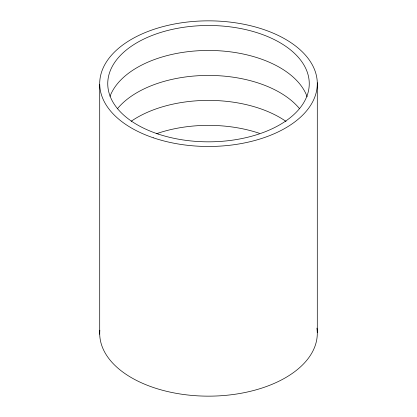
<?xml version="1.0" encoding="UTF-8"?>
<svg xmlns="http://www.w3.org/2000/svg" width="417" height="417" viewBox="0 0 417 417"><rect width="100%" height="100%" fill="white"/><g stroke="black" fill="none" stroke-linecap="round" stroke-linejoin="round"><path stroke-width="0.63" d="M317.29 82.785L317.29 332.464M99.71 84.536L99.71 334.215M110.02 96.337A100.758 58.171 0 0 1 208.891 50.457A100.758 58.171 0 0 1 307.141 96.775M117.339 108.827A100.758 58.171 0 0 1 208.312 75.425A100.758 58.171 0 0 1 299.5 108.629M131.162 121.279A100.758 58.171 0 0 1 286.041 121.42M156.537 133.695A100.758 58.171 0 0 1 259.364 133.315M316.92 328.122A108.801 62.816 0 0 1 210.335 396.145A108.801 62.816 0 0 1 99.835 330.233M158.121 134.039A100.758 58.171 0 0 0 309.258 83.661A100.758 58.171 0 0 0 158.121 33.287A100.758 58.171 0 0 0 158.121 134.039M153.289 137.787A108.801 62.816 0 0 0 317.295 84.203A108.801 62.816 0 0 0 154.915 28.992A108.801 62.816 0 0 0 153.289 137.787"/></g></svg>
